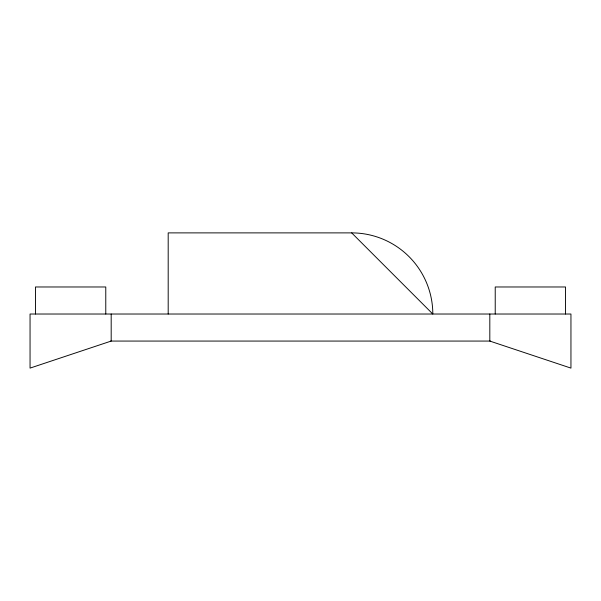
<?xml version="1.0" encoding="UTF-8"?>
<svg xmlns="http://www.w3.org/2000/svg" width="601" height="601" viewBox="0 0 601 601"><rect width="100%" height="100%" fill="white"/><g stroke="black" fill="none" stroke-linecap="round" stroke-linejoin="round"><path stroke-width="0.9" d="M351.675 232.887A81.135 81.135 0 0 1 432.81 314.022L351.675 232.887L168.19 232.887L168.19 314.022M110.531 341.067L490.469 341.067M565.541 314.022L565.541 286.977L495.224 286.977L495.224 314.022M489.815 314.022L489.815 341.067L570.95 368.113L570.95 314.022L30.05 314.022L30.05 368.113L111.185 341.067L111.185 314.022M105.776 314.022L105.776 286.977L35.459 286.977L35.459 314.022"/></g></svg>
